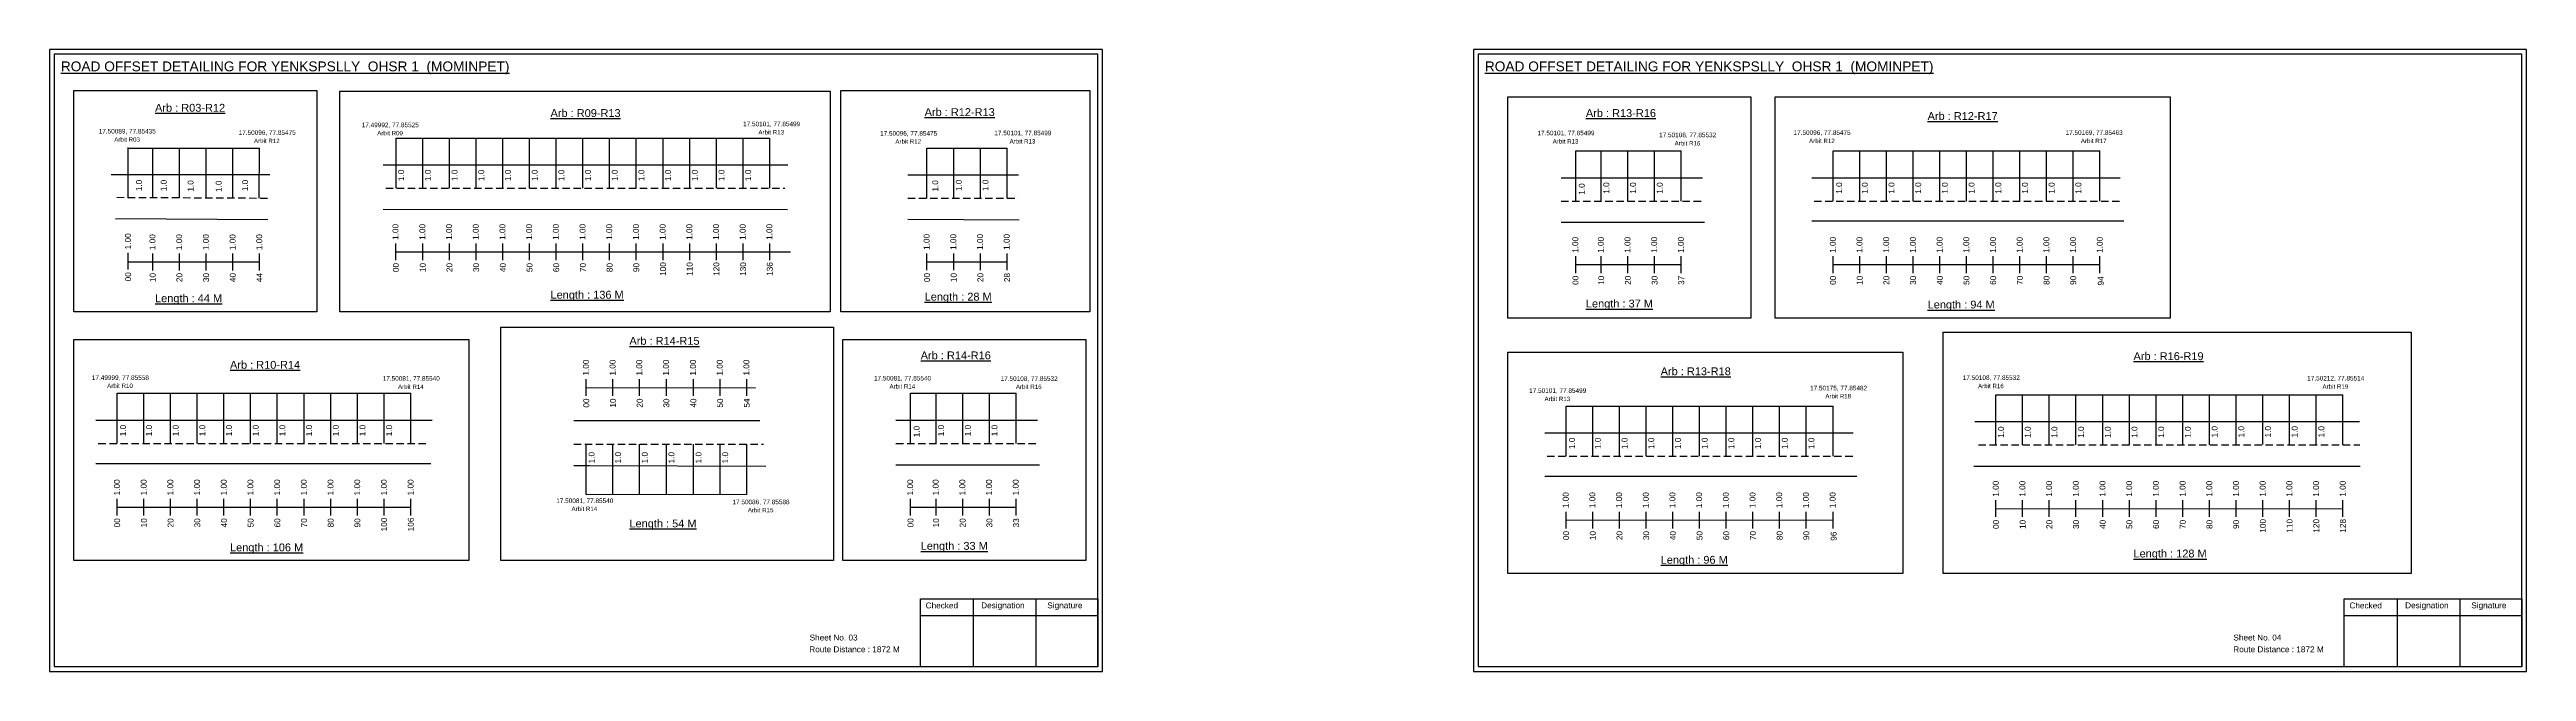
# Model space of a CAD drawing. Header units: inches. Extents: x -117 to 51867, y -12715 to 3423.
# Drawn here: x 47063 to 48325, y -1462 to -1146 of the extents above; entities that cross this region are included whole.
import ezdxf

# ---------------------------------------------------------------- set-up
doc = ezdxf.new("R2010")
doc.units = ezdxf.units.IN
doc.header["$MEASUREMENT"] = 0
doc.linetypes.add('DASHED2', pattern=[0.375, 0.25, -0.125])
for name, color, linetype in [('PDF_Geometry', 7, 'Continuous'), ('PDF_Text', 5, 'Continuous'), ('pipe', 5, 'Continuous')]:
    doc.layers.add(name, color=color, linetype=linetype)
doc.styles.add('PDF Arial', font='arial.ttf')
doc.styles.get("Standard").update_dxf_attribs({"font": 'arial.ttf'})

msp = doc.modelspace()

# ---------------------------------------------------------------- linework, layer by layer
for p, q in [((47103.5, -1221.2), (47103.5, -1195.6)), ((47116.1, -1221.2), (47116.1, -1195.9)), ((47129.7, -1221.3), (47129.7, -1195.9)), ((47143.3, -1221.2), (47143.3, -1195.9)), ((47156.9, -1221.5), (47156.9, -1195.9)), ((47170.2, -1221.4), (47170.5, -1195.9)), ((47240, -1216.4), (47240, -1190.8)), ((47253.6, -1216.3), (47253.6, -1190.8)), ((47267.2, -1216.3), (47267.2, -1190.8)), ((47280.8, -1216.3), (47280.8, -1190.8)), ((47294.4, -1216.3), (47294.4, -1190.8)), ((47308, -1216.3), (47308, -1190.8)), ((47321.6, -1216.3), (47321.6, -1190.8)), ((47335.2, -1216.3), (47335.2, -1190.8)), ((47348.8, -1216.3), (47348.8, -1190.8)), ((47362.4, -1216.3), (47362.4, -1190.8)), ((47376, -1216.3), (47376, -1190.8)), ((47389.6, -1216.3), (47389.6, -1190.8)), ((47403.2, -1216.3), (47403.2, -1190.8)), ((47416.8, -1216.3), (47416.8, -1190.8)), ((47430.4, -1216.3), (47430.4, -1190.8)), ((47510.5, -1221.4), (47510.5, -1195.9)), ((47524.1, -1221.4), (47524.1, -1195.9)), ((47537.7, -1221.4), (47537.7, -1195.9)), ((47551.3, -1221.4), (47551.3, -1195.9)), ((47841, -1222.9), (47841, -1197.4)), ((47854, -1222.9), (47854, -1197.4)), ((47867.6, -1222.9), (47867.6, -1197.4)), ((47881.2, -1222.9), (47881.2, -1197.4)), ((47894.8, -1222.9), (47894.8, -1197.4)), ((47972.1, -1222.9), (47972.1, -1197.4)), ((47985.7, -1222.9), (47985.7, -1197.4)), ((47999.3, -1222.9), (47999.3, -1197.4)), ((48012.9, -1222.9), (48012.9, -1197.4)), ((48026.5, -1222.9), (48026.5, -1197.4)), ((48040.1, -1222.9), (48040.1, -1197.4)), ((48053.7, -1222.9), (48053.7, -1197.4)), ((48067.3, -1222.9), (48067.3, -1197.4)), ((48080.9, -1222.9), (48080.9, -1197.4)), ((48094.5, -1222.9), (48094.5, -1197.4)), ((48108.1, -1222.9), (48108.1, -1197.4)), ((47175.7, -1209.6), (47094.8, -1209.6)), ((47233.5, -1204.5), (47439.6, -1204.5)), ((47500.7, -1209.6), (47557.1, -1209.6)), ((47833.6, -1211), (47905.6, -1211)), ((47961.3, -1211), (48118.4, -1211)), ((47097, -1231.8), (47174.7, -1232.3)), ((47233.4, -1227.1), (47439.5, -1227.2)), ((47500.7, -1232.2), (47557.4, -1232.4)), ((47833.6, -1233.7), (47906.6, -1233.7)), ((48120.2, -1233.2), (47961.3, -1233.2)), ((47097.9, -1346.4), (47097.9, -1320.8)), ((47111.5, -1346.4), (47111.5, -1320.8)), ((47125.1, -1346.4), (47125.1, -1320.8)), ((47138.7, -1346.4), (47138.7, -1320.8)), ((47152.3, -1346.4), (47152.3, -1320.8)), ((47165.9, -1346.4), (47165.9, -1320.8)), ((47179.5, -1346.4), (47179.5, -1320.8)), ((47193.1, -1346.4), (47193.1, -1320.8)), ((47206.7, -1346.4), (47206.7, -1320.8)), ((47220.3, -1346.4), (47220.3, -1320.8)), ((47233.9, -1346.4), (47233.9, -1320.8)), ((47247.5, -1346.4), (47247.5, -1320.8)), ((47502.1, -1346.4), (47502.1, -1320.8)), ((47515.1, -1346.4), (47515.1, -1320.8)), ((47528.7, -1346.4), (47528.7, -1320.8)), ((47542.3, -1346.4), (47542.3, -1320.8)), ((47555.9, -1346.4), (47555.9, -1320.8)), ((48055.1, -1347.1), (48055.1, -1321.6)), ((48068.7, -1347.1), (48068.7, -1321.6)), ((48082.3, -1347.1), (48082.3, -1321.6)), ((48095.9, -1347.1), (48095.9, -1321.6)), ((48109.5, -1347.1), (48109.5, -1321.6)), ((48123.1, -1347.1), (48123.1, -1321.6)), ((48136.7, -1347.1), (48136.7, -1321.6)), ((48150.3, -1347.1), (48150.3, -1321.6)), ((48163.9, -1347.1), (48163.9, -1321.6)), ((48177.5, -1346.9), (48177.5, -1321.4)), ((48191.1, -1346.9), (48191.1, -1321.4)), ((48204.7, -1346.9), (48204.7, -1321.4)), ((48218.3, -1346.9), (48218.3, -1321.4)), ((48231.9, -1347.1), (48231.9, -1321.6)), ((47087.1, -1334.5), (47258.4, -1334.5)), ((47425.4, -1334.8), (47330.5, -1334.8)), ((47494.7, -1334.5), (47566.8, -1334.5)), ((47836.1, -1352.9), (47836.1, -1327.4)), ((47849.7, -1352.9), (47849.7, -1327.4)), ((47863.3, -1352.9), (47863.3, -1327.4)), ((47876.9, -1352.9), (47876.9, -1327.4)), ((47890.5, -1352.9), (47890.5, -1327.4)), ((47904.1, -1352.9), (47904.1, -1327.4)), ((47917.7, -1352.9), (47917.7, -1327.4)), ((47931.3, -1352.9), (47931.3, -1327.4)), ((47944.9, -1352.9), (47944.9, -1327.4)), ((47958.5, -1352.9), (47958.5, -1327.4)), ((47972.1, -1352.9), (47972.1, -1327.4)), ((48044.4, -1335.2), (48240.3, -1335.2)), ((47336.9, -1372.3), (47336.9, -1346.7)), ((47350.5, -1372.3), (47350.5, -1346.7)), ((47364.1, -1372.3), (47364.1, -1346.7)), ((47377.7, -1372.3), (47377.7, -1346.7)), ((47391.5, -1372.3), (47391.5, -1346.7)), ((47405.1, -1372.3), (47405.1, -1346.7)), ((47418.7, -1372.3), (47418.7, -1346.7)), ((47825.2, -1341), (47982.4, -1341)), ((47257.7, -1356.7), (47087.1, -1356.7)), ((47494.7, -1357.2), (47567.8, -1357.2)), ((48043.9, -1357.9), (48240.7, -1357.9)), ((47984.2, -1363.2), (47825.2, -1363.2))]:
    msp.add_line(p, q)
at = {"color": 5}
for p, q in [((47103.5, -1195.9), (47170.5, -1195.9)), ((47240, -1190.8), (47430.4, -1190.8)), ((47510.5, -1195.9), (47551.3, -1195.9)), ((47841, -1197.4), (47894.8, -1197.4)), ((47972.1, -1197.4), (48108.1, -1197.4)), ((47097.9, -1320.8), (47247.5, -1320.8)), ((47502.1, -1320.8), (47555.9, -1320.8)), ((48055.1, -1321.6), (48231.9, -1321.6)), ((47836.1, -1327.4), (47972.1, -1327.4)), ((47336.9, -1372.3), (47418.7, -1372.2))]:
    msp.add_line(p, q, dxfattribs=at)
at = {"linetype": 'DASHED2', "ltscale": 15}
for p, q in [((47097.7, -1221), (47176, -1221.4)), ((47234.8, -1216.4), (47438, -1216.3)), ((47500.8, -1221.4), (47557.1, -1221.4)), ((47833.6, -1222.9), (47906.1, -1222.9)), ((47962.5, -1222.9), (48118.4, -1222.9)), ((47088.3, -1346.4), (47255.9, -1346.4)), ((47330.5, -1346.7), (47427.2, -1346.7)), ((47494.7, -1346.4), (47567.3, -1346.4)), ((48046.2, -1347.1), (48240.5, -1347.1)), ((47826.5, -1352.9), (47982.4, -1352.9))]:
    msp.add_line(p, q, dxfattribs=at)
at = {"color": 217, "true_color": 0x93278f}
for p, q in [((47103.5, -1257.8), (47103.5, -1249.2)), ((47239.9, -1253), (47239.9, -1244.5)), ((47239.9, -1248.8), (47441, -1248.7)), ((47253.6, -1253), (47253.6, -1244.5)), ((47267.2, -1253), (47267.2, -1244.5)), ((47280.8, -1253), (47280.8, -1244.5)), ((47294.4, -1253), (47294.4, -1244.5)), ((47308, -1253), (47308, -1244.5)), ((47321.6, -1253), (47321.6, -1244.5)), ((47335.2, -1253), (47335.2, -1244.5)), ((47348.8, -1253), (47348.8, -1244.5)), ((47362.4, -1253), (47362.4, -1244.5)), ((47376, -1253), (47376, -1244.5)), ((47389.6, -1253), (47389.6, -1244.5)), ((47403.2, -1253), (47403.2, -1244.5)), ((47416.8, -1253), (47416.8, -1244.5)), ((47430.4, -1253), (47430.4, -1244.5)), ((47103.5, -1253.9), (47170.5, -1253.9)), ((47116.1, -1258.2), (47116.1, -1249.6)), ((47129.7, -1258.2), (47129.7, -1249.6)), ((47143.3, -1258.2), (47143.3, -1249.6)), ((47156.9, -1258.2), (47156.9, -1249.6)), ((47170.5, -1258.2), (47170.5, -1249.6)), ((47510.5, -1258.1), (47510.5, -1249.6)), ((47510.5, -1253.9), (47551.3, -1253.9)), ((47524.1, -1258.1), (47524.1, -1249.6)), ((47537.7, -1258.1), (47537.7, -1249.6)), ((47551.3, -1258.1), (47551.3, -1249.6)), ((47841, -1259.6), (47841, -1251)), ((47841, -1255.3), (47894.8, -1255.3)), ((47854, -1259.6), (47854, -1251)), ((47867.6, -1259.6), (47867.6, -1251)), ((47881.2, -1259.6), (47881.2, -1251)), ((47894.8, -1259.6), (47894.8, -1251)), ((47972.1, -1259.6), (47972.1, -1251)), ((47972.1, -1255.3), (48108.1, -1255.3)), ((47985.7, -1259.6), (47985.7, -1251)), ((47999.3, -1259.6), (47999.3, -1251)), ((48012.9, -1259.6), (48012.9, -1251)), ((48026.5, -1259.6), (48026.5, -1251)), ((48040.1, -1259.6), (48040.1, -1251)), ((48053.7, -1259.6), (48053.7, -1251)), ((48067.3, -1259.6), (48067.3, -1251)), ((48080.9, -1259.6), (48080.9, -1251)), ((48094.5, -1259.6), (48094.5, -1251)), ((48108.1, -1259.6), (48108.1, -1251)), ((47336.9, -1322.1), (47336.9, -1313.6)), ((47336.9, -1317.9), (47423.2, -1318.1)), ((47350.5, -1322.1), (47350.5, -1313.6)), ((47364.1, -1322.1), (47364.1, -1313.6)), ((47377.7, -1322.1), (47377.7, -1313.6)), ((47391.5, -1322.1), (47391.5, -1313.6)), ((47405.1, -1322.1), (47405.1, -1313.6)), ((47418.7, -1322.1), (47418.7, -1313.6)), ((47097.9, -1383.1), (47097.9, -1374.5)), ((47111.5, -1383.1), (47111.5, -1374.5)), ((47125.1, -1383.1), (47125.1, -1374.5)), ((47138.7, -1383.1), (47138.7, -1374.5)), ((47152.3, -1383.1), (47152.3, -1374.5)), ((47165.9, -1383.1), (47165.9, -1374.5)), ((47179.5, -1383.1), (47179.5, -1374.5)), ((47193.1, -1383.1), (47193.1, -1374.5)), ((47206.7, -1383.1), (47206.7, -1374.5)), ((47220.3, -1383.1), (47220.3, -1374.5)), ((47233.9, -1383.1), (47233.9, -1374.5)), ((47247.5, -1383.1), (47247.5, -1374.5)), ((47502.1, -1383.1), (47502.1, -1374.5)), ((47515.1, -1383.1), (47515.1, -1374.5)), ((47528.7, -1383.1), (47528.7, -1374.5)), ((47542.3, -1383.1), (47542.3, -1374.5)), ((47555.9, -1383.1), (47555.9, -1374.5)), ((48055.1, -1383.8), (48055.1, -1375.3)), ((48068.7, -1383.8), (48068.7, -1375.3)), ((48082.3, -1383.8), (48082.3, -1375.3)), ((48095.9, -1383.8), (48095.9, -1375.3)), ((48109.5, -1383.8), (48109.5, -1375.3)), ((48123.1, -1383.8), (48123.1, -1375.3)), ((48136.7, -1383.8), (48136.7, -1375.3)), ((48150.3, -1383.8), (48150.3, -1375.3)), ((48163.9, -1383.8), (48163.9, -1375.3)), ((48177.5, -1383.8), (48177.5, -1375.3)), ((48191.1, -1383.8), (48191.1, -1375.3)), ((48204.7, -1383.8), (48204.7, -1375.3)), ((48218.3, -1383.8), (48218.3, -1375.3)), ((48231.9, -1383.8), (48231.9, -1375.3)), ((47097.9, -1378.8), (47247.5, -1378.8)), ((47502.1, -1378.8), (47555.9, -1378.8)), ((47836.1, -1389.6), (47836.1, -1381.1)), ((47836.1, -1385.4), (47972.1, -1385.3)), ((47849.7, -1389.6), (47849.7, -1381.1)), ((47863.3, -1389.6), (47863.3, -1381.1)), ((47876.9, -1389.6), (47876.9, -1381.1)), ((47890.5, -1389.6), (47890.5, -1381.1)), ((47904.1, -1389.6), (47904.1, -1381.1)), ((47917.7, -1389.6), (47917.7, -1381.1)), ((47931.3, -1389.6), (47931.3, -1381.1)), ((47944.9, -1389.6), (47944.9, -1381.1)), ((47958.5, -1389.6), (47958.5, -1381.1)), ((47972.1, -1389.6), (47972.1, -1381.1)), ((48055.1, -1379.6), (48231.9, -1379.5))]:
    msp.add_line(p, q, dxfattribs=at)
for points in [[(47075.8, -1166.6), (47199.6, -1166.6), (47199.6, -1279.3), (47075.8, -1279.3)], [(47211.3, -1166.9), (47461.1, -1166.9), (47461.1, -1279.3), (47211.3, -1279.3)], [(47466.6, -1166.6), (47593.4, -1166.6), (47593.4, -1279.3), (47466.6, -1279.3)], [(47806.5, -1169.9), (47930.3, -1169.9), (47930.3, -1282.6), (47806.5, -1282.6)], [(47942.6, -1169.9), (48143.8, -1169.9), (48143.8, -1282.6), (47942.6, -1282.6)], [(47075.8, -1293.4), (47277.1, -1293.4), (47277.1, -1406), (47075.8, -1406)], [(47293.3, -1287.2), (47462.9, -1287.2), (47462.9, -1406), (47293.3, -1406)], [(47467.6, -1293.4), (47591.4, -1293.4), (47591.4, -1406), (47467.6, -1406)], [(47806.5, -1299.9), (48007.7, -1299.9), (48007.7, -1412.6), (47806.5, -1412.6)]]:
    msp.add_lwpolyline(points, close=True)
msp.add_lwpolyline([(47330.5, -1357.5), (47338.5, -1357.5), (47428.4, -1358)])
at = {"layer": 'PDF_Geometry'}
for points in [[(47063.5, -1145.8), (47063.5, -1462.5), (47599.9, -1462.5), (47599.9, -1145.8)], [(47065.8, -1148.1), (47065.8, -1460), (47597.5, -1460), (47597.5, -1148.1)], [(47788.9, -1145.8), (47788.9, -1462.5), (48325.4, -1462.5), (48325.4, -1145.8)], [(47791.3, -1148.1), (47791.3, -1460), (48323, -1460), (48323, -1148.1)]]:
    msp.add_lwpolyline(points, close=True, dxfattribs=at)
at = {"layer": 'PDF_Geometry', "color": 242, "true_color": 0xcc1f26}
for points in [[(47597.5, -1460.1), (47507.2, -1460.1), (47507.2, -1425.5), (47597.5, -1425.5)], [(48323, -1460.1), (48232.6, -1460.1), (48232.6, -1425.5), (48323, -1425.5)]]:
    msp.add_lwpolyline(points, close=True, dxfattribs=at)
for points in [[(47534.1, -1425.5), (47534.1, -1460.1)], [(47565.9, -1425.5), (47565.9, -1460.1)], [(48259.6, -1425.5), (48259.6, -1460.1)], [(48291.4, -1425.5), (48291.4, -1460.1)], [(47507.2, -1433.9), (47597.5, -1433.9)], [(48232.6, -1433.9), (48323, -1433.9)]]:
    msp.add_lwpolyline(points, dxfattribs=at)
at = {"layer": 'pipe', "color": 0}
msp.add_lwpolyline([(48028.2, -1289.7), (48266.6, -1289.7), (48266.6, -1412.6), (48028.2, -1412.6)], close=True, dxfattribs=at)

# ---------------------------------------------------------------- texts
at = {"color": 242, "true_color": 0xcd2027}
for s, height, p in [('%%UROAD OFFSET DETAILING FOR YENKSPSLLY  OHSR 1  (MOMINPET)', 5, (47069.2, -1156.8)), ('%%UROAD OFFSET DETAILING FOR YENKSPSLLY  OHSR 1  (MOMINPET)', 5, (47794.7, -1156.8)), ('%%UArb : R03-R12', 4, (47117.2, -1177.4)), ('%%UArb : R09-R13', 4, (47318.7, -1180.1)), ('%%UArb : R12-R13', 4, (47509.3, -1179.6)), ('%%UArb : R13-R16', 4, (47846.2, -1180.1)), ('%%UArb : R12-R17', 4, (48020.3, -1181.6)), ('%%ULength : 44 M', 4, (47117.2, -1274.4)), ('%%ULength : 136 M', 4, (47318.7, -1272.6)), ('%%ULength : 28 M', 4, (47509.3, -1273.6)), ('%%ULength : 37 M', 4, (47846.2, -1277.1)), ('%%ULength : 94 M', 4, (48020.3, -1277.6)), ('%%UArb : R14-R15', 4, (47358.9, -1296.1)), ('%%UArb : R14-R16', 4, (47507.3, -1303.5)), ('%%UArb : R16-R19', 4, (48125.2, -1303.9)), ('%%UArb : R10-R14', 4, (47155.4, -1308.3)), ('%%UArb : R13-R18', 4, (47884.3, -1311.6)), ('%%ULength : 54 M', 4, (47358.9, -1389.1)), ('%%ULength : 106 M', 4, (47155.4, -1401.3)), ('%%ULength : 33 M', 4, (47507.3, -1400.5)), ('%%ULength : 128 M', 4, (48125.2, -1404.4)), ('%%ULength : 96 M', 4, (47884.3, -1407.6))]:
    msp.add_text(s, height=height, dxfattribs=at).set_placement(p)
at = {"color": 5}
for s, height, p in [('17.50089, 77.85435', 2.34, (47088.5, -1188.5)), ('17.49992, 77.85525', 2.34, (47222.5, -1185.3)), ('17.50101, 77.85499', 2.34, (47416.8, -1184.8)), ('Arbit R03', 2.25, (47096.4, -1192.7)), ('17.50096, 77.85475', 2.34, (47159.8, -1189.2)), ('Arbit R12', 2.25, (47167.6, -1193.4)), ('Arbit R09', 2.25, (47230.4, -1189.4)), ('Arbit R13', 2.25, (47424.6, -1189)), ('17.50096, 77.85475', 2.34, (47486.6, -1189.6)), ('Arbit R12', 2.25, (47494.4, -1193.7)), ('17.50101, 77.85499', 2.34, (47544.8, -1189.4)), ('Arbit R13', 2.25, (47552.6, -1193.6)), ('17.50101, 77.85499', 2.34, (47821.5, -1189.4)), ('Arbit R13', 2.25, (47829.3, -1193.6)), ('17.50108, 77.85532', 2.34, (47883.5, -1190.4)), ('Arbit R16', 2.25, (47891.4, -1194.6)), ('17.50096, 77.85475', 2.34, (47952, -1189.2)), ('Arbit R12', 2.25, (47959.9, -1193.4)), ('17.50169, 77.85463', 2.34, (48090.6, -1189.2)), ('Arbit R17', 2.25, (48098.4, -1193.4)), ('17.49999, 77.85558', 2.34, (47085, -1314)), ('17.50081, 77.85540', 2.34, (47233.2, -1314.4)), ('17.50081, 77.85540', 2.34, (47483.5, -1314.3)), ('17.50108, 77.85532', 2.34, (47548, -1314.5)), ('17.50108, 77.85532', 2.34, (48038.2, -1314)), ('17.50212, 77.85514', 2.34, (48213.7, -1314.3)), ('Arbit R10', 2.25, (47092.8, -1318.1)), ('Arbit R14', 2.25, (47241, -1318.6)), ('Arbit R14', 2.25, (47491.4, -1318.4)), ('Arbit R16', 2.25, (47555.8, -1318.6)), ('17.50101, 77.85499', 2.34, (47817.3, -1320.6)), ('Arbit R13', 2.25, (47825.1, -1324.8)), ('17.50175, 77.85482', 2.34, (47960.4, -1319.3)), ('Arbit R18', 2.25, (47968.2, -1323.4)), ('Arbit R16', 2.25, (48046, -1318.2)), ('Arbit R19', 2.25, (48221.5, -1318.5)), ('17.50081, 77.85540', 2.34, (47321.6, -1376.7)), ('17.50086, 77.85588', 2.34, (47411.4, -1377.3)), ('Arbit R14', 2.25, (47329.4, -1380.8)), ('Arbit R15', 2.25, (47419.2, -1381.4))]:
    msp.add_text(s, height=height, dxfattribs=at).set_placement(p)
for p in [(47244.1, -1212.7), (47257.7, -1212.7), (47271.3, -1212.7), (47284.9, -1212.7), (47298.5, -1212.7), (47312.1, -1212.7), (47325.7, -1212.7), (47339.3, -1212.7), (47352.9, -1212.7), (47366.5, -1212.7), (47380.1, -1212.7), (47393.7, -1212.7), (47407.3, -1212.7), (47420.9, -1212.7), (47110.5, -1217.9), (47123.1, -1217.9), (47136.8, -1218.1), (47151.1, -1218.3), (47164.6, -1217.9), (47516.2, -1218.1), (47528.2, -1217.8), (47541.8, -1217.8), (47845.6, -1219.7), (47858.1, -1219.2), (47871.7, -1219.2), (47885.3, -1219.2), (47976.7, -1219.2), (47989.8, -1219.2), (48003.4, -1219.2), (48017, -1219.2), (48030.6, -1219.2), (48044.2, -1219.2), (48057.8, -1219.2), (48071.4, -1219.2), (48085, -1219.2), (48098.6, -1219.2), (47102.4, -1342.7), (47115.6, -1342.7), (47129.2, -1342.7), (47142.8, -1342.7), (47156.4, -1342.7), (47170, -1342.7), (47183.6, -1342.7), (47197.2, -1342.7), (47210.8, -1342.7), (47224.4, -1342.7), (47238, -1342.7), (47506.7, -1343.2), (47519.2, -1342.7), (47532.8, -1342.7), (47546.4, -1342.7), (48168, -1343.3), (48181.6, -1343.3), (48195.2, -1343.3), (48208.8, -1343.3), (48222.4, -1343.3), (47840.6, -1349.2), (47853.8, -1349.2), (47867.4, -1349.2), (47881, -1349.2), (47894.6, -1349.2), (47908.2, -1349.2), (47921.8, -1349.2), (47935.4, -1349.2), (47949, -1349.2), (47962.6, -1349.2), (48059.2, -1343.5), (48072.8, -1343.5), (48086.4, -1343.5), (48100, -1343.5), (48113.6, -1343.5), (48127.2, -1343.5), (48140.8, -1343.5), (48154.4, -1343.5), (47341.1, -1356.5), (47354.6, -1356.5), (47368.2, -1356.5), (47381.8, -1356.5), (47395.6, -1356.5), (47409.2, -1356.5)]:
    msp.add_text('1.0', height=3, rotation=90).set_placement(p)
at = {"color": 217, "true_color": 0x93278f}
for s, p in [('1.00', (47241.2, -1242.7)), ('1.00', (47254.9, -1242.7)), ('1.00', (47268.5, -1242.7)), ('1.00', (47282.1, -1242.7)), ('1.00', (47295.7, -1242.7)), ('1.00', (47309.3, -1242.7)), ('1.00', (47322.9, -1242.7)), ('1.00', (47336.5, -1242.7)), ('1.00', (47350.1, -1242.7)), ('1.00', (47363.7, -1242.7)), ('1.00', (47377.3, -1242.7)), ('1.00', (47390.9, -1242.7)), ('1.00', (47404.5, -1242.7)), ('1.00', (47418.1, -1242.7)), ('1.00', (47431.7, -1242.7)), ('1.00', (47104.9, -1247.5)), ('1.00', (47117.4, -1247.9)), ('1.00', (47131, -1247.9)), ('1.00', (47144.6, -1247.9)), ('1.00', (47158.2, -1247.9)), ('1.00', (47171.8, -1247.9)), ('1.00', (47511.8, -1247.8)), ('1.00', (47525.4, -1247.8)), ('1.00', (47539, -1247.8)), ('1.00', (47552.6, -1247.8)), ('1.00', (47842.3, -1249.3)), ('1.00', (47855.3, -1249.3)), ('1.00', (47868.9, -1249.3)), ('1.00', (47882.5, -1249.3)), ('1.00', (47896.1, -1249.3)), ('1.00', (47973.5, -1249.3)), ('1.00', (47987.1, -1249.3)), ('1.00', (48000.7, -1249.3)), ('1.00', (48014.3, -1249.3)), ('1.00', (48027.9, -1249.3)), ('1.00', (48041.5, -1249.3)), ('1.00', (48055.1, -1249.3)), ('1.00', (48068.7, -1249.3)), ('1.00', (48082.3, -1249.3)), ('1.00', (48095.9, -1249.3)), ('1.00', (48109.5, -1249.3)), ('00', (47105, -1263.8)), ('10', (47117.5, -1264.2)), ('20', (47131.1, -1264.2)), ('30', (47144.7, -1264.2)), ('40', (47158.3, -1264.2)), ('44', (47171.9, -1264.2)), ('00', (47241.4, -1259.1)), ('10', (47255.1, -1259.1)), ('20', (47268.7, -1259.1)), ('30', (47282.3, -1259.1)), ('40', (47295.9, -1259.1)), ('50', (47309.5, -1259.1)), ('60', (47323.1, -1259.1)), ('70', (47336.7, -1259.1)), ('80', (47350.3, -1259.1)), ('90', (47363.9, -1259.1)), ('100', (47377.5, -1261)), ('110', (47391.1, -1261)), ('120', (47404.7, -1261)), ('130', (47418.3, -1261)), ('136', (47431.9, -1261)), ('00', (47512, -1264.2)), ('10', (47525.6, -1264.2)), ('20', (47539.2, -1264.2)), ('28', (47552.8, -1264.2)), ('00', (47842.4, -1265.6)), ('10', (47855.5, -1265.6)), ('20', (47869.1, -1265.6)), ('30', (47882.7, -1265.6)), ('37', (47896.3, -1265.6)), ('00', (47973.6, -1265.6)), ('10', (47987.2, -1265.6)), ('20', (48000.8, -1265.6)), ('30', (48014.4, -1265.6)), ('40', (48028, -1265.6)), ('50', (48041.6, -1265.6)), ('60', (48055.2, -1265.6)), ('70', (48068.8, -1265.6)), ('80', (48082.4, -1265.6)), ('90', (48096, -1265.6)), ('94', (48110, -1265.9)), ('1.00', (47338.2, -1311.8)), ('1.00', (47351.8, -1311.8)), ('1.00', (47365.4, -1311.8)), ('1.00', (47379, -1311.8)), ('1.00', (47392.8, -1311.8)), ('1.00', (47406.4, -1311.8)), ('1.00', (47420, -1311.8)), ('00', (47338.4, -1328.1)), ('10', (47352, -1328.1)), ('20', (47365.6, -1328.1)), ('30', (47379.2, -1328.1)), ('40', (47393, -1328.1)), ('50', (47406.6, -1328.1)), ('54', (47420.2, -1328.1)), ('1.00', (47099.3, -1372.8)), ('1.00', (47112.9, -1372.8)), ('1.00', (47126.5, -1372.8)), ('1.00', (47140.1, -1372.8)), ('1.00', (47153.7, -1372.8)), ('1.00', (47167.3, -1372.8)), ('1.00', (47180.9, -1372.8)), ('1.00', (47194.5, -1372.8)), ('1.00', (47208.1, -1372.8)), ('1.00', (47221.7, -1372.8)), ('1.00', (47235.3, -1372.8)), ('1.00', (47248.9, -1372.8)), ('1.00', (47503.4, -1372.8)), ('1.00', (47516.4, -1372.8)), ('1.00', (47530, -1372.8)), ('1.00', (47543.6, -1372.8)), ('1.00', (47557.2, -1372.8)), ('1.00', (47837.4, -1379.3)), ('1.00', (47851, -1379.3)), ('1.00', (47864.6, -1379.3)), ('1.00', (47878.2, -1379.3)), ('1.00', (47891.8, -1379.3)), ('1.00', (47905.4, -1379.3)), ('1.00', (47919, -1379.3)), ('1.00', (47932.6, -1379.3)), ('1.00', (47946.2, -1379.3)), ('1.00', (47959.8, -1379.3)), ('1.00', (47973.4, -1379.3)), ('1.00', (48056.5, -1373.5)), ('1.00', (48070.1, -1373.5)), ('1.00', (48083.7, -1373.5)), ('1.00', (48097.3, -1373.5)), ('1.00', (48110.9, -1373.5)), ('1.00', (48124.5, -1373.5)), ('1.00', (48138.1, -1373.5)), ('1.00', (48151.7, -1373.5)), ('1.00', (48165.3, -1373.5)), ('1.00', (48178.9, -1373.5)), ('1.00', (48192.5, -1373.5)), ('1.00', (48206.1, -1373.5)), ('1.00', (48219.7, -1373.5)), ('1.00', (48233.3, -1373.5)), ('00', (47099.4, -1389.1)), ('10', (47113, -1389.1)), ('20', (47126.6, -1389.1)), ('30', (47140.2, -1389.1)), ('40', (47153.8, -1389.1)), ('50', (47167.4, -1389.1)), ('60', (47181, -1389.1)), ('70', (47194.6, -1389.1)), ('80', (47208.2, -1389.1)), ('90', (47221.8, -1389.1)), ('100', (47235.4, -1391.1)), ('106', (47249, -1391.1)), ('00', (47503.6, -1389.1)), ('10', (47516.6, -1389.1)), ('20', (47530.2, -1389.1)), ('30', (47543.8, -1389.1)), ('33', (47557.4, -1389.1)), ('00', (48056.6, -1389.9)), ('10', (48070.2, -1389.9)), ('20', (48083.8, -1389.9)), ('30', (48097.4, -1389.9)), ('40', (48111, -1389.9)), ('50', (48124.6, -1389.9)), ('60', (48138.2, -1389.9)), ('70', (48151.8, -1389.9)), ('80', (48165.4, -1389.9)), ('90', (48179, -1389.9)), ('100', (48192.6, -1391.8)), ('110', (48206.2, -1391.8)), ('120', (48219.8, -1391.8)), ('128', (48233.4, -1391.8)), ('00', (47837.6, -1395.6)), ('10', (47851.2, -1395.6)), ('20', (47864.8, -1395.6)), ('30', (47878.4, -1395.6)), ('40', (47892, -1395.6)), ('50', (47905.6, -1395.6)), ('60', (47919.2, -1395.6)), ('70', (47932.8, -1395.6)), ('80', (47946.4, -1395.6)), ('90', (47960, -1395.6)), ('96', (47973.9, -1395.9))]:
    msp.add_text(s, height=3, rotation=90, dxfattribs=at).set_placement(p)
for s, p in [('Route Distance : 1872 M', (47450.5, -1452.7)), ('Sheet No. 03', (47450.7, -1446.7)), ('Sheet No. 04', (48176.1, -1446.7)), ('Route Distance : 1872 M', (48176, -1452.7))]:
    msp.add_text(s, height=3).set_placement(p)
at = {"layer": 'PDF_Text', "color": 7, "attachment_point": 7, "style": 'PDF Arial'}
for s, insert, char_height in [('Checked', (47509.8, -1430.4), 3), ('Designation', (47538.1, -1431.2), 3.001), ('Signature', (47571.8, -1431.2), 3), ('Checked', (48235.2, -1430.4), 3), ('Designation', (48263.6, -1431.2), 3.001), ('Signature', (48297.3, -1431.2), 3)]:
    msp.add_mtext(s, dxfattribs=dict(at, insert=insert, char_height=char_height))

doc.saveas('drawing.dxf')
